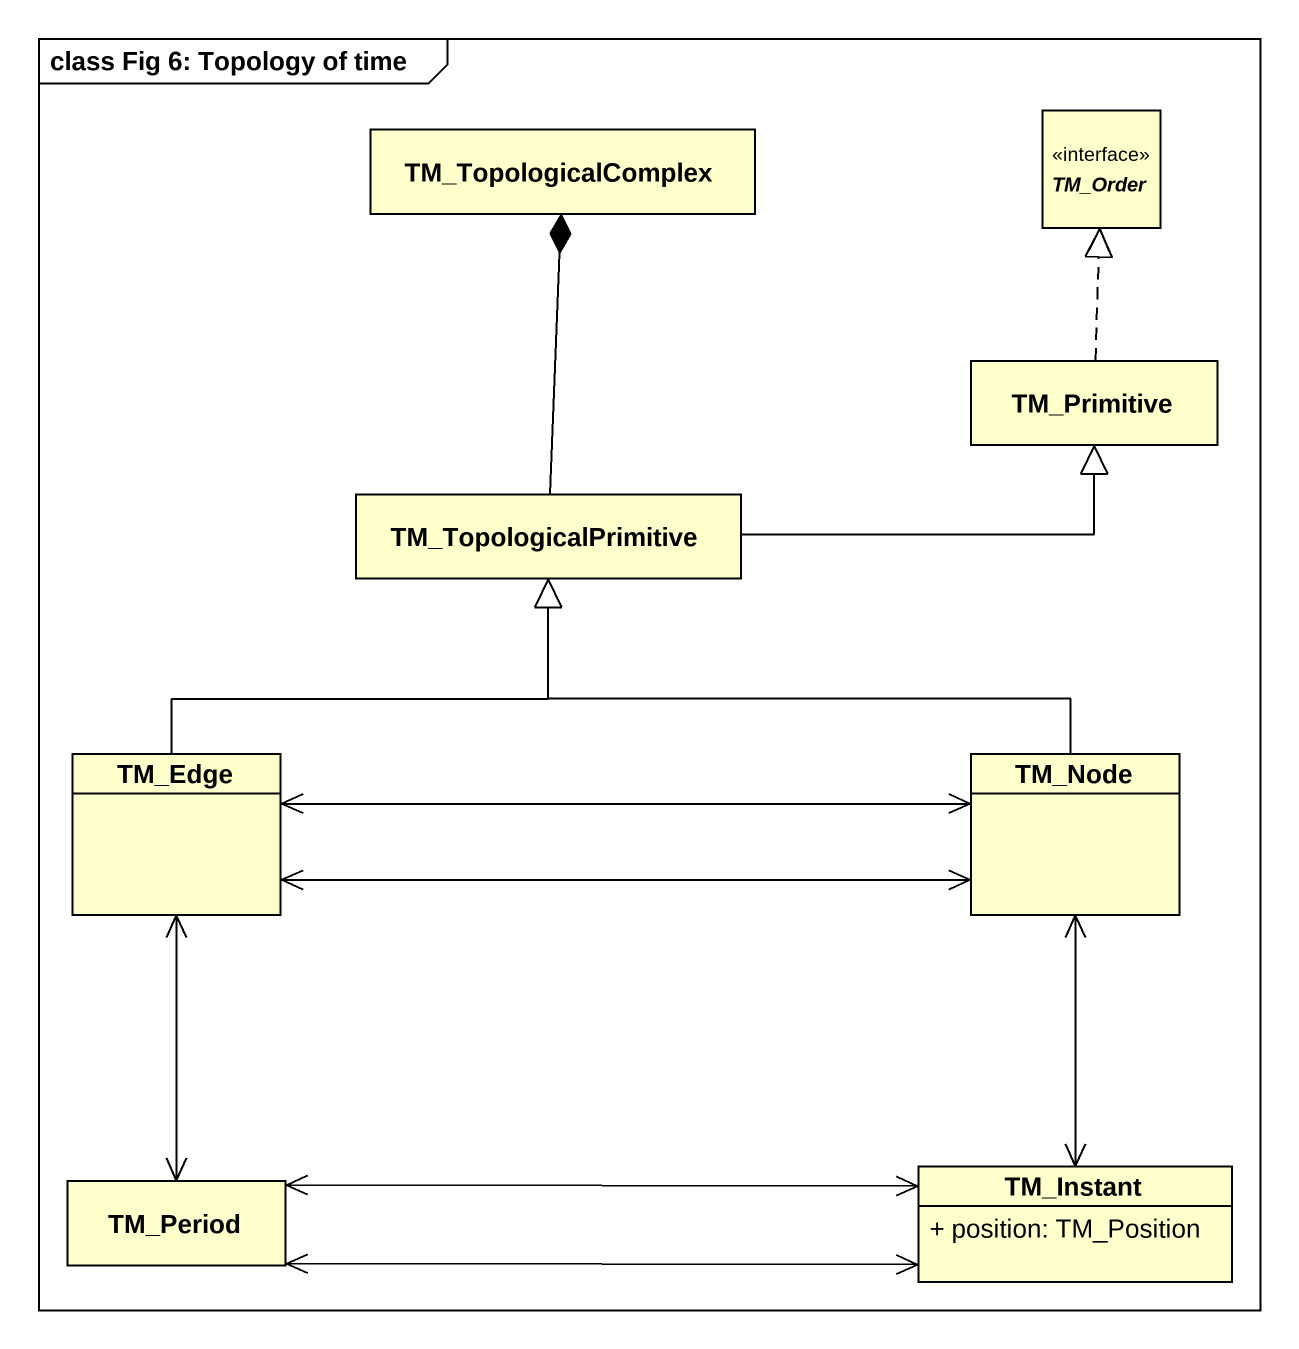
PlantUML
@startuml
mainframe class Fig 6: Topology of time
hide circle
hide empty members
skinparam classAttributeIconSize 0
interface TM_Order <<interface>>
class TM_TopologicalComplex
class TM_Primitive
class TM_TopologicalPrimitive
class TM_Edge
class TM_Node
class TM_Period
class TM_Instant {
  + position: TM_Position
}
TM_Primitive .up.|> TM_Order
TM_Primitive .up.> TM_Order
TM_TopologicalPrimitive -up-* TM_TopologicalComplex
TM_TopologicalPrimitive -right-|> TM_Primitive
TM_Edge -up-|> TM_TopologicalPrimitive
TM_Edge <-right-> TM_Node
TM_Edge <-right-> TM_Node
TM_Edge <--> TM_Period
TM_Node -left-|> TM_TopologicalPrimitive
TM_Node <--> TM_Instant
TM_Instant <-left-> TM_Period
TM_Instant <-left-> TM_Period
@enduml
